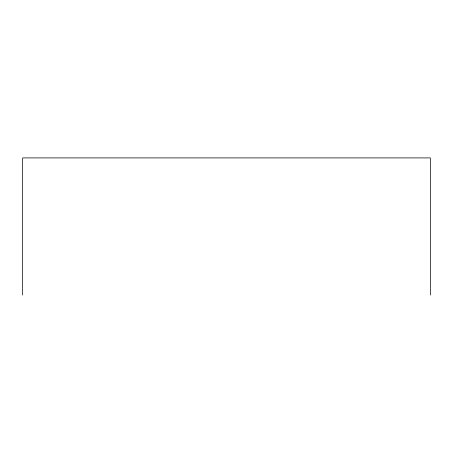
<?xml version="1.0" encoding="UTF-8"?>
<svg xmlns="http://www.w3.org/2000/svg" width="453" height="453" viewBox="0 0 453 453"><rect width="100%" height="100%" fill="white"/><g stroke="black" fill="none" stroke-linecap="round" stroke-linejoin="round"><path stroke-width="0.68" d="M430.35 295.09L430.35 157.91L22.65 157.91L22.65 295.09"/></g></svg>
